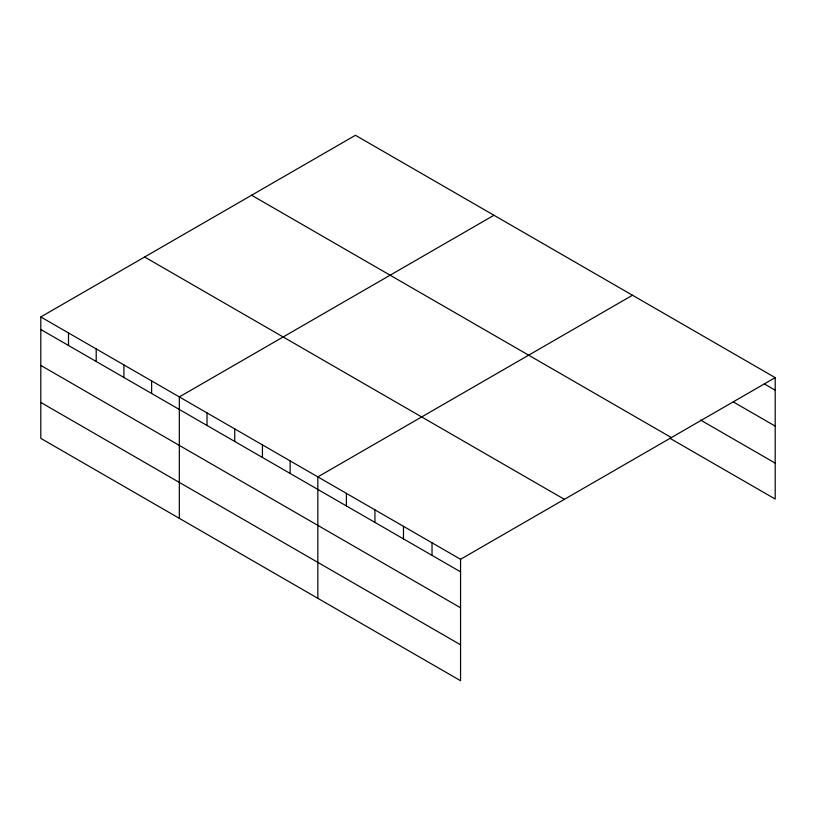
<?xml version="1.0" encoding="UTF-8"?>
<svg xmlns="http://www.w3.org/2000/svg" width="816" height="816" viewBox="0 0 816 816"><rect width="100%" height="100%" fill="white"/><g stroke="black" fill="none" stroke-linecap="round" stroke-linejoin="round"><path stroke-width="1.22" d="M40.8 316.945L460.561 559.286L460.561 680.717L40.8 438.365L40.8 316.945L355.439 135.283L775.2 377.635L775.2 499.055L669.803 438.212M493.955 215.261L179.326 396.913L179.326 518.344M632.482 295.239L317.842 476.891L317.842 598.312M460.561 559.286L775.2 377.635M764.225 383.857L775.2 390.191M733.482 402.033L775.2 426.115M700.546 420.036L775.2 463.131M251.603 195.228L671.374 437.58M144.626 256.999L564.397 499.341M40.8 329.501L460.561 571.843M40.8 365.425L460.561 607.777M40.8 402.441L460.561 644.783M432.021 542.813L432.021 555.37M403.471 526.33L403.471 538.886M374.932 509.847L374.932 522.403M346.392 493.374L346.392 505.93M290.139 460.897L290.139 473.453M262.436 444.904L262.436 457.46M234.733 428.91L234.733 441.466M207.029 412.906L207.029 425.473M151.613 380.919L151.613 393.475M123.91 364.925L123.91 377.482M96.206 348.932L96.206 361.488M68.503 332.938L68.503 345.494"/></g></svg>
